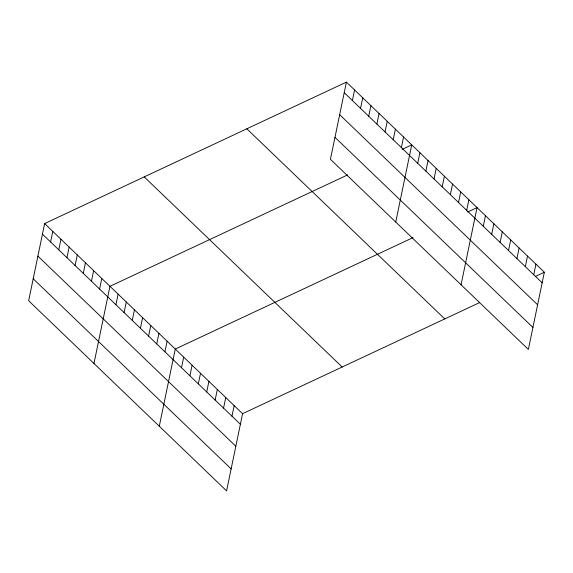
<?xml version="1.0" encoding="UTF-8"?>
<svg xmlns="http://www.w3.org/2000/svg" width="573" height="573" viewBox="0 0 573 573"><rect width="100%" height="100%" fill="white"/><g stroke="black" fill="none" stroke-linecap="round" stroke-linejoin="round"><path stroke-width="0.86" d="M346.414 82.118L330.428 159.308L528.363 349.437L544.35 272.247L346.414 82.118L44.637 223.563L28.65 300.753L226.586 490.882L242.572 413.692L479.537 302.623M50.61 241.985L52.802 231.406M58.775 249.828L60.967 239.249M66.941 257.671L69.132 247.092M75.106 265.514L77.298 254.935M83.271 273.357L85.463 262.778M91.436 281.2L93.621 270.621M99.602 289.043L101.786 278.464M93.972 363.497L109.952 286.307L347.711 174.872M115.932 304.729L118.117 294.15M124.09 312.572L126.282 301.992M132.256 320.414L134.447 309.835M140.421 328.257L142.613 317.678M148.586 336.1L150.778 325.521M156.751 343.943L158.943 333.364M164.917 351.786L167.108 341.207M159.287 426.233L175.274 349.05L413.033 237.609M181.498 367.708L183.689 357.129M189.907 375.788L192.098 365.209M198.322 383.867L200.514 373.288M206.731 391.946L208.923 381.367M215.147 400.026L217.339 389.447M223.556 408.105L225.748 397.533M231.972 416.184L234.156 405.612M352.388 100.54L354.58 89.961M360.553 108.383L362.745 97.804M368.718 116.226L370.91 105.647M376.884 124.069L379.075 113.49M385.049 131.912L387.241 121.333M393.214 139.755L395.399 129.176M401.379 147.598L403.564 137.019M395.75 222.052L411.729 144.862L402.246 149.309M417.71 163.284L419.894 152.704M425.868 171.126L428.06 160.547M434.033 178.969L436.225 168.39M442.198 186.812L444.39 176.233M450.364 194.655L452.555 184.076M458.529 202.498L460.721 191.919M466.694 210.341L468.886 199.762M461.064 284.795L477.051 207.605L467.568 212.053M483.275 226.263L485.467 215.684M491.684 234.343L493.876 223.764M500.1 242.422L502.292 231.843M508.509 250.501L510.701 239.922M516.925 258.581L519.117 248.009M525.334 266.66L527.525 256.088M533.75 274.746L535.941 264.167M535.655 276.322L544.35 272.247M344.223 92.697L542.158 282.826M339.667 114.679L537.61 304.807M334.983 137.327L532.919 327.455M246.827 128.796L444.763 318.925M144.224 176.892L342.16 367.014M44.637 223.563L242.572 413.692M42.445 234.142L240.381 424.271M37.89 256.124L235.832 446.252M33.205 278.772L231.141 468.9"/></g></svg>
